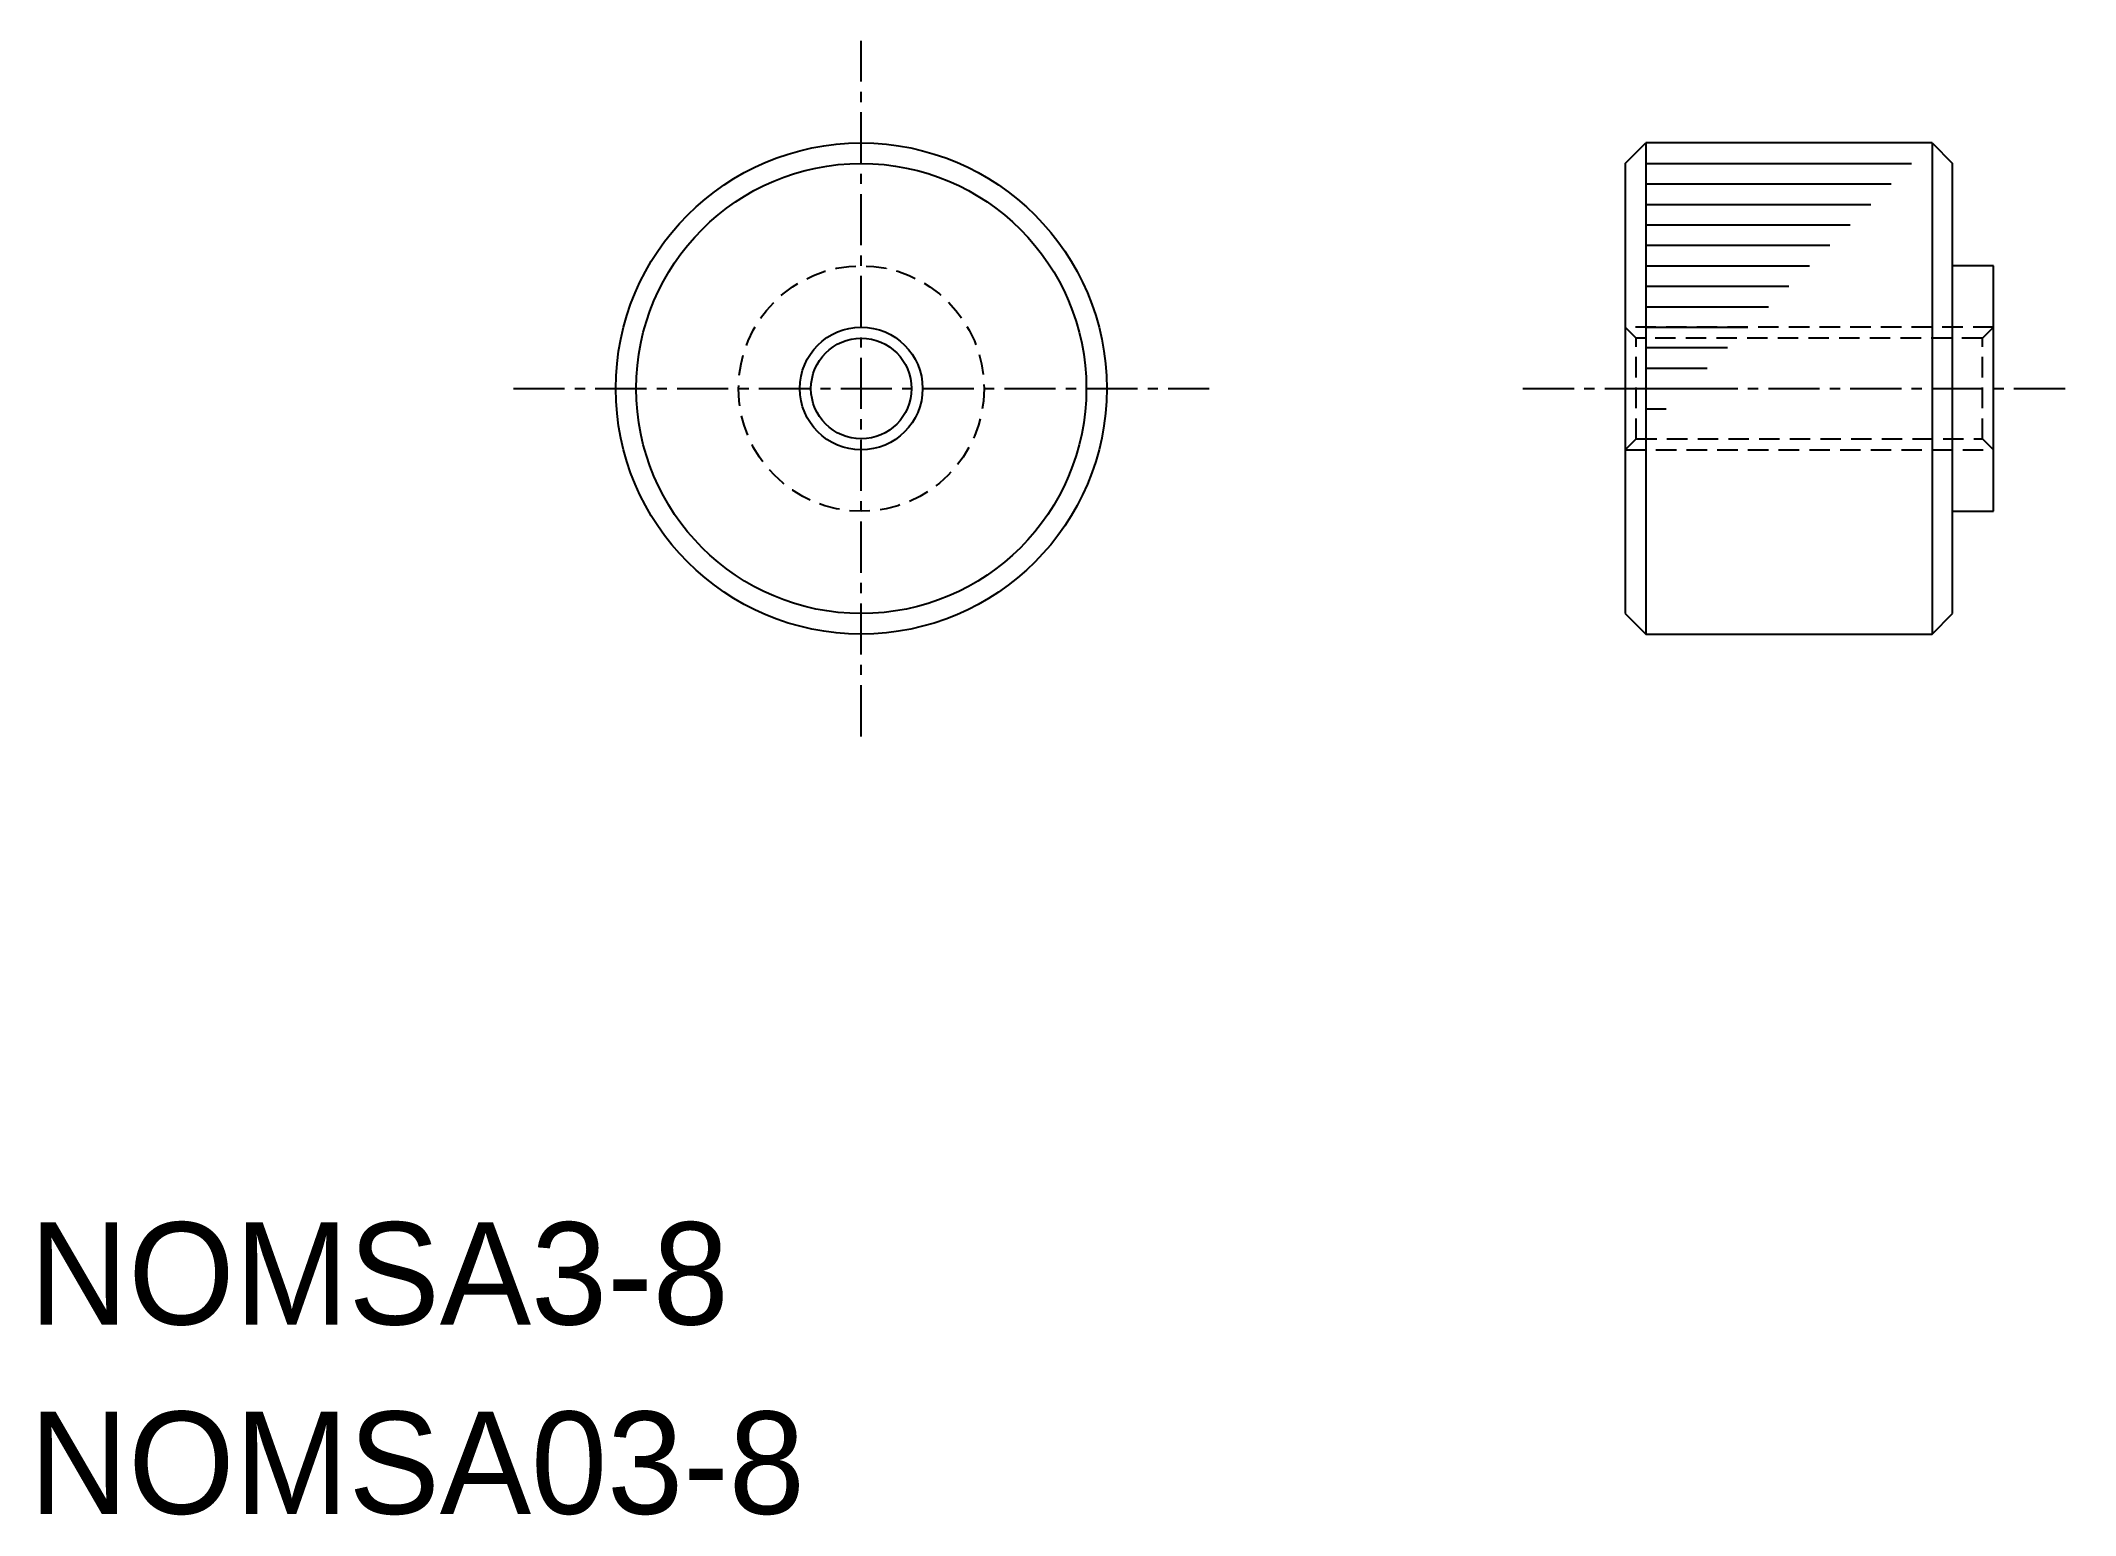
# Model space of a CAD drawing. Extents: x 0.3 to 50, y 0 to 36.
import ezdxf

# ---------------------------------------------------------------- set-up
doc = ezdxf.new("R2010")
doc.units = 0
doc.linetypes.add('CENTER', pattern=[2, 1.25, -0.25, 0.25, -0.25])
doc.linetypes.add('DASHED', pattern=[0.75, 0.5, -0.25])
doc.layers.get('0').update_dxf_attribs({"linetype": 'CONTINUOUS'})
doc.layers.add('CENTER', color=1, linetype='CENTER')

msp = doc.modelspace()

# ---------------------------------------------------------------- linework, layer by layer
at = {"color": 7, "linetype": 'CONTINUOUS'}
for p, q in [((39, 33), (39.5, 33.5)), ((39.5, 33.5), (39.5, 21.5)), ((46.5, 33.5), (39.5, 33.5)), ((46.5, 33.5), (46.5, 21.5)), ((46.5, 33.5), (47, 33)), ((39, 33), (39, 22)), ((39.5, 33), (46, 33)), ((47, 22), (47, 33)), ((39.5, 32.5), (45.5, 32.5)), ((39.5, 32), (45, 32)), ((39.5, 31.5), (44.5, 31.5)), ((39.5, 31), (44, 31)), ((39.5, 30.5), (43.5, 30.5)), ((48, 30.5), (47, 30.5)), ((48, 24.5), (48, 30.5)), ((39.5, 30), (43, 30)), ((39.5, 29.5), (42.5, 29.5)), ((39.5, 29), (42, 29)), ((39.5, 28.5), (41.5, 28.5)), ((39.5, 28), (41, 28)), ((39.5, 27.5), (40.5, 27.5)), ((39.5, 27), (40, 27)), ((47, 24.5), (48, 24.5)), ((39, 22), (39.5, 21.5)), ((46.5, 21.5), (47, 22)), ((39.5, 21.5), (46.5, 21.5))]:
    msp.add_line(p, q, dxfattribs=at)
at = {"color": 3, "linetype": 'DASHED'}
for p, q in [((48, 29), (39, 29)), ((39.271, 28.729), (39, 29)), ((47.729, 28.729), (48, 29)), ((39.271, 26.271), (39.271, 28.729)), ((47.729, 28.729), (39.271, 28.729)), ((47.729, 26.271), (47.729, 28.729)), ((39.271, 26.271), (39, 26)), ((39, 26), (48, 26)), ((39.271, 26.271), (47.729, 26.271)), ((47.729, 26.271), (48, 26))]:
    msp.add_line(p, q, dxfattribs=at)
at = {"color": 7, "linetype": 'CONTINUOUS'}
for radius in [6, 5.5, 1.229]:
    msp.add_circle((20.329, 27.5), radius, dxfattribs=at)
at = {"color": 3, "linetype": 'DASHED'}
msp.add_circle((20.329, 27.5), 3, dxfattribs=at)
at = {"color": 3, "linetype": 'CONTINUOUS'}
msp.add_circle((20.329, 27.5), 1.5, dxfattribs=at)
at = {"layer": 'CENTER', "color": 1, "linetype": 'CENTER'}
for p, q in [((20.329, 19), (20.329, 36)), ((11.829, 27.5), (28.829, 27.5)), ((36.5, 27.5), (50, 27.5))]:
    msp.add_line(p, q, dxfattribs=at)

# ---------------------------------------------------------------- texts
for s, p in [('NOMSA3-8', (0, 4.626)), ('NOMSA03-8', (0, 0))]:
    msp.add_text(s, height=2.5).set_placement(p)

doc.saveas('drawing.dxf')
